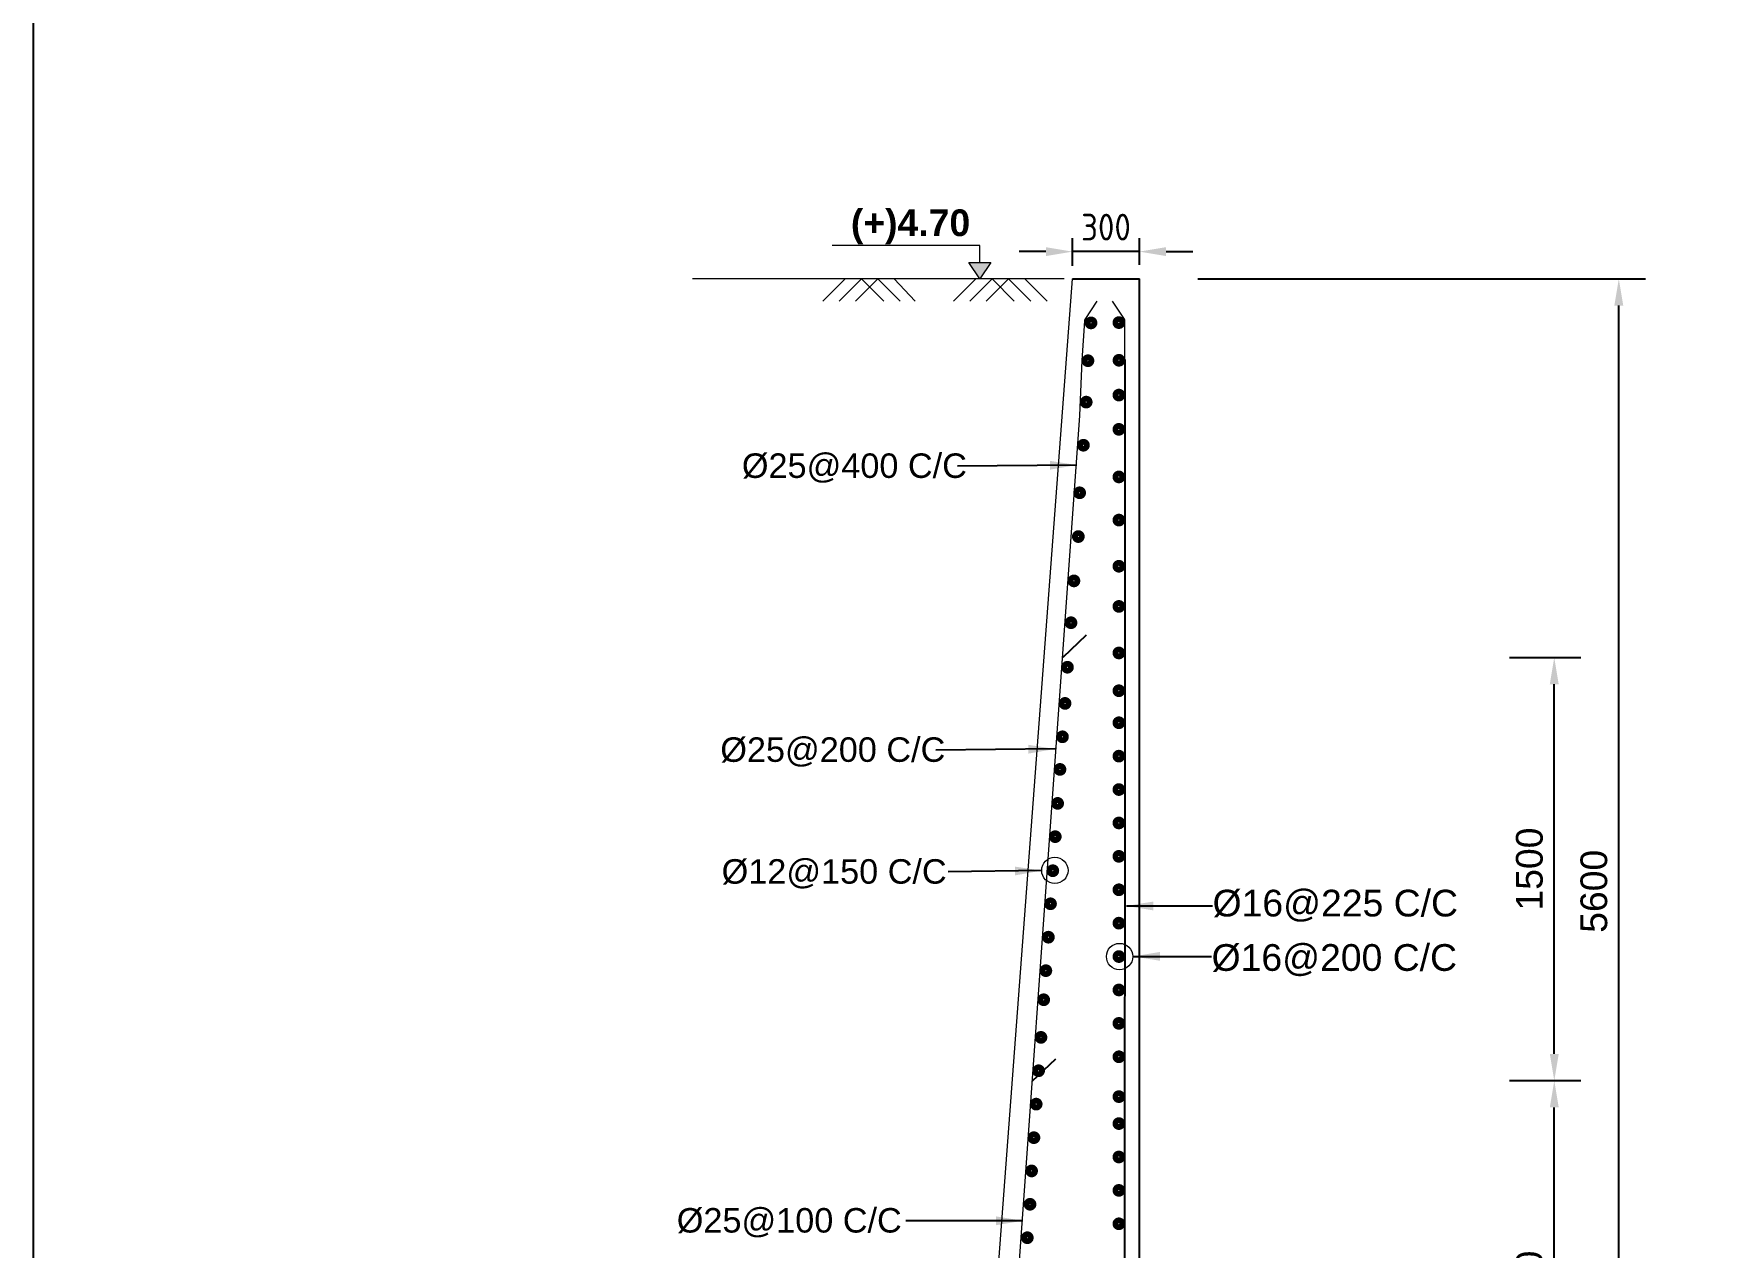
# Model space of a CAD drawing. Extents: x -358915 to 1258323, y -1667244 to -305611.
# Drawn here: x 726841 to 734374, y -1484178 to -1478726 of the extents above; entities that cross this region are included whole.
import ezdxf

# ---------------------------------------------------------------- set-up
doc = ezdxf.new("R2010")
doc.units = 0
doc.header["$LTSCALE"] = 300
doc.header["$MEASUREMENT"] = 0
doc.layers.get('DEFPOINTS').update_dxf_attribs({"linetype": 'CONTINUOUS'})
for name, color, linetype, lineweight in [('Dim', 7, 'CONTINUOUS', 9), ('HATCH', 252, 'CONTINUOUS', 5), ('ROD', 1, 'CONTINUOUS', 30)]:
    doc.layers.add(name, color=color, linetype=linetype, lineweight=lineweight)
for name, color, linetype in [('LINE', 7, 'CONTINUOUS'), ('REINF.', 1, 'CONTINUOUS'), ('TXT', 7, 'CONTINUOUS')]:
    doc.layers.add(name, color=color, linetype=linetype)
doc.styles.add('Arial', font='arial.ttf')
doc.styles.add('DIM', font='isocp3.shx')
doc.dimstyles.new('dim_60', dxfattribs={"dimtxt": 120, "dimasz": 120, "dimexe": 60, "dimexo": 60, "dimgap": 50, "dimtad": 1, "dimdec": 0, "dimzin": 0, "dimdsep": 46, "dimtxsty": 'DIM', "dimcen": 0.09, "dimclrd": 5, "dimclre": 5, "dimclrt": 7, "dimadec": 0, "dimazin": 0, "dimtfac": 1, "dimtdec": 0, "dimtmove": 0, "dimatfit": 3, "dimfxl": 1, "dimtolj": 1, "dimtzin": 0, "dimarcsym": 0})

# ---------------------------------------------------------------- blocks, each defined once
blk = doc.blocks.new('*D1468')
at = {"layer": 'DEFPOINTS', "color": 0, "ltscale": 50, "transparency": 16777216}
for p in [(731505.9, -1479705.7), (731805.9, -1479825.4), (731505.9, -1479829.9)]:
    blk.add_point(p, dxfattribs=at)
at = {"layer": 'Dim', "color": 5, "lineweight": -2, "ltscale": 50, "transparency": 16777216}
for p, q in [((731505.9, -1479769.9), (731505.9, -1479645.7)), ((731805.9, -1479765.4), (731805.9, -1479645.7)), ((731385.9, -1479705.7), (731265.9, -1479705.7)), ((731805.9, -1479705.7), (731505.9, -1479705.7)), ((731925.9, -1479705.7), (732045.9, -1479705.7))]:
    blk.add_line(p, q, dxfattribs=at)
at = {"layer": 'Dim', "color": 5, "ltscale": 50, "transparency": 16777216}
for points in [[(731385.9, -1479685.7), (731385.9, -1479725.7), (731505.9, -1479705.7)], [(731925.9, -1479685.7), (731925.9, -1479725.7), (731805.9, -1479705.7)]]:
    blk.add_solid(points, dxfattribs=at)
at = {"layer": 'Dim', "color": 7, "ltscale": 50, "transparency": 16777216, "insert": (731655.9, -1479595.7), "char_height": 120, "attachment_point": 5, "style": 'DIM'}
blk.add_mtext('\\A1;300', dxfattribs=at)
blk = doc.blocks.new('*D1471')
at = {"layer": 'DEFPOINTS', "color": 0, "ltscale": 500, "transparency": 16777216}
for p in [(732008.7, -1479828.1), (733958.3, -1479828.1), (733508.7, -1485328.5)]:
    blk.add_point(p, dxfattribs=at)
at = {"layer": 'Dim', "color": 5, "lineweight": -2, "ltscale": 500, "transparency": 16777216}
for p, q in [((732068.7, -1479828.1), (734078.3, -1479828.1)), ((733958.3, -1485208.5), (733958.3, -1479948.1)), ((733568.7, -1485328.5), (734078.3, -1485328.5))]:
    blk.add_line(p, q, dxfattribs=at)
at = {"layer": 'Dim', "color": 5, "ltscale": 500, "transparency": 16777216}
for points in [[(733938.3, -1479948.1), (733978.3, -1479948.1), (733958.3, -1479828.1)], [(733938.3, -1485208.5), (733978.3, -1485208.5), (733958.3, -1485328.5)]]:
    blk.add_solid(points, dxfattribs=at)
at = {"layer": 'Dim', "color": 7, "ltscale": 500, "transparency": 16777216, "insert": (733847, -1482578.3), "char_height": 120, "attachment_point": 5, "rotation": 90, "style": 'Arial'}
blk.add_mtext('\\A1;5600', dxfattribs=at)
blk = doc.blocks.new('*D1481')
at = {"layer": 'DEFPOINTS', "color": 0, "ltscale": 500, "transparency": 16777216}
for p in [(733408, -1483428.5), (733668.6, -1483428.5), (733508.7, -1485328.5)]:
    blk.add_point(p, dxfattribs=at)
at = {"layer": 'Dim', "color": 5, "lineweight": -2, "ltscale": 500, "transparency": 16777216}
for p, q in [((733468, -1483428.5), (733788.6, -1483428.5)), ((733668.6, -1485208.5), (733668.6, -1483548.5)), ((733568.7, -1485328.5), (733788.6, -1485328.5))]:
    blk.add_line(p, q, dxfattribs=at)
at = {"layer": 'Dim', "color": 5, "ltscale": 500, "transparency": 16777216}
for points in [[(733648.6, -1483548.5), (733688.6, -1483548.5), (733668.6, -1483428.5)], [(733648.6, -1485208.5), (733688.6, -1485208.5), (733668.6, -1485328.5)]]:
    blk.add_solid(points, dxfattribs=at)
at = {"layer": 'Dim', "color": 7, "ltscale": 500, "transparency": 16777216, "insert": (733557.4, -1484378.5), "char_height": 120, "attachment_point": 5, "rotation": 90, "style": 'Arial'}
blk.add_mtext('\\A1;1500', dxfattribs=at)
blk = doc.blocks.new('*D1467')
at = {"layer": 'DEFPOINTS', "color": 0, "ltscale": 500, "transparency": 16777216}
for p in [(733408, -1481528.5), (733668.6, -1481528.5), (733508.7, -1483428.5)]:
    blk.add_point(p, dxfattribs=at)
at = {"layer": 'Dim', "color": 5, "lineweight": -2, "ltscale": 500, "transparency": 16777216}
for p, q in [((733468, -1481528.5), (733788.6, -1481528.5)), ((733668.6, -1483308.5), (733668.6, -1481648.5)), ((733568.7, -1483428.5), (733788.6, -1483428.5))]:
    blk.add_line(p, q, dxfattribs=at)
at = {"layer": 'Dim', "color": 5, "ltscale": 500, "transparency": 16777216}
for points in [[(733648.6, -1481648.5), (733688.6, -1481648.5), (733668.6, -1481528.5)], [(733648.6, -1483308.5), (733688.6, -1483308.5), (733668.6, -1483428.5)]]:
    blk.add_solid(points, dxfattribs=at)
at = {"layer": 'Dim', "color": 7, "ltscale": 500, "transparency": 16777216, "insert": (733557.4, -1482478.5), "char_height": 120, "attachment_point": 5, "rotation": 90, "style": 'Arial'}
blk.add_mtext('\\A1;1500', dxfattribs=at)

msp = doc.modelspace()

# ---------------------------------------------------------------- hatches: boundary and pattern name
at = {"layer": 'Dim', "ltscale": 500}
h = msp.add_hatch(color=15, dxfattribs=at)
h.dxf.hatch_style = 1
h.paths.add_polyline_path([(731089.6, -1479754.2), (731139.3, -1479754.2), (731089.6, -1479828.1)])
h.paths.add_polyline_path([(731039.9, -1479754.2), (731089.6, -1479754.2), (731089.6, -1479828.1)])

# ---------------------------------------------------------------- linework, layer by layer
at = {"layer": 'Dim', "ltscale": 50}
msp.add_line((731462.1, -1479828.1), (729799.9, -1479828.1), dxfattribs=at)
at = {"layer": 'Dim', "ltscale": 500}
msp.add_lwpolyline([(731089.6, -1479754.2), (731089.6, -1479678.3), (730427, -1479678.3)], dxfattribs=at)
msp.add_lwpolyline([(731089.6, -1479828.1), (731039.9, -1479754.2), (731139.3, -1479754.2)], close=True, dxfattribs=at)
at = {"layer": 'Dim'}
for centre in [(731426.4, -1482484.4), (731717, -1482871.3)]:
    msp.add_circle(centre, 59.1, dxfattribs=at)
at = {"layer": 'HATCH', "color": 8, "lineweight": 15}
msp.add_line((731467.5, -1479828.1), (730355.6, -1479828.1), dxfattribs=at)
at = {"layer": 'HATCH', "lineweight": 15}
for points in [[(730484.6, -1479828.1), (730384.7, -1479928)], [(730558.1, -1479828.1), (730458.2, -1479928)], [(730631.6, -1479828.1), (730531.8, -1479928)], [(730558.1, -1479828.1), (730658, -1479928)], [(730631.6, -1479828.1), (730731.5, -1479928)], [(730705.2, -1479828.1), (730799.9, -1479928)], [(731071, -1479828.1), (730971.2, -1479928)], [(731144.5, -1479828.1), (731044.7, -1479928)], [(731218.1, -1479828.1), (731118.2, -1479928)], [(731144.5, -1479828.1), (731244.4, -1479928)], [(731218.1, -1479828.1), (731317.9, -1479928)], [(731291.6, -1479828.1), (731391.5, -1479928)]]:
    msp.add_lwpolyline(points, dxfattribs=at)
at = {"layer": 'LINE', "lineweight": 15}
msp.add_line((731105.9, -1485163.8), (731505.9, -1479828.1), dxfattribs=at)
at = {"layer": 'LINE'}
for p in [(731505.9, -1479828.1), (731805.9, -1485328.5)]:
    msp.add_line(p, (731805.9, -1479828.1), dxfattribs=at)
msp.add_lwpolyline([(755693.4, -1489454.2), (726841.1, -1489454.2), (726841.1, -1469051.5), (755693.4, -1469051.5)], close=True, dxfattribs=at)
at = {"layer": 'REINF.', "lineweight": 15}
for points in [[(731614.6, -1479927.7), (731560.8, -1480010, 0.128674), (731558.9, -1480015.8), (731546.9, -1480194.1), (731536.7, -1480441.8), (731146.8, -1485913.8, -0.397986), (731121.9, -1485937.4), (730963.3, -1485937.4)], [(731740.8, -1480190.7), (731740.8, -1480016.2, 0.145837), (731738.8, -1480009.6), (731685.2, -1479927.7)]]:
    msp.add_lwpolyline(points, format="xyb", dxfattribs=at)
at = {"layer": 'REINF.'}
msp.add_lwpolyline([(731740.8, -1480190.7), (731738.4, -1485911.8, 0.414214), (731768.4, -1485941.8), (731942.4, -1485941.8), (731971.8, -1485904.2)], format="xyb", dxfattribs=at)
for points in [[(731463.8, -1481526.3), (731569.1, -1481426.1)], [(731325.2, -1483430.9), (731430.5, -1483330.7)]]:
    msp.add_lwpolyline(points, dxfattribs=at)
at = {"layer": 'ROD', "const_width": 30.7}
for points in [[(731601.5, -1480021.9, -1), (731576.2, -1480029.5, -1)], [(731726.3, -1480020.3, -1), (731701.3, -1480028.6, -1)], [(731587.7, -1480191.8, -1), (731562.4, -1480199.4, -1)], [(731726.7, -1480189.4, -1), (731701.7, -1480197.7, -1)], [(731579.8, -1480377.7, -1), (731554.5, -1480385.3, -1)], [(731726.3, -1480345.8, -1), (731701.3, -1480354.1, -1)], [(731726.3, -1480499.7, -1), (731701.3, -1480508, -1)], [(731567.4, -1480571.3, -1), (731542.1, -1480578.9, -1)], [(731726.3, -1480713.3, -1), (731701.3, -1480721.6, -1)], [(731550.3, -1480784.9, -1), (731525, -1480792.5, -1)], [(731726.3, -1480907.1, -1), (731701.3, -1480915.4, -1)], [(731544.5, -1480981.5, -1), (731519.2, -1480989.1, -1)], [(731726.3, -1481114.4, -1), (731701.3, -1481122.7, -1)], [(731524.7, -1481180.5, -1), (731499.4, -1481188.1, -1)], [(731726.3, -1481294.8, -1), (731701.3, -1481303.1, -1)], [(731511.5, -1481368.4, -1), (731486.2, -1481376, -1)], [(731726.3, -1481503.8, -1), (731701.3, -1481512.1, -1)], [(731495.6, -1481568.2, -1), (731470.3, -1481575.8, -1)], [(731484.8, -1481730.7, -1), (731459.5, -1481738.3, -1)], [(731726.3, -1481673.4, -1), (731701.3, -1481681.8, -1)], [(731473.2, -1481880.7, -1), (731447.9, -1481888.3, -1)], [(731726.3, -1481817.2, -1), (731701.3, -1481825.5, -1)], [(731462, -1482027.1, -1), (731436.7, -1482034.7, -1)], [(731726.3, -1481967.2, -1), (731701.3, -1481975.5, -1)], [(731451.5, -1482179.7, -1), (731426.2, -1482187.3, -1)], [(731726.3, -1482117.2, -1), (731701.3, -1482125.5, -1)], [(731440.9, -1482329.1, -1), (731415.6, -1482336.7, -1)], [(731726.3, -1482267.2, -1), (731701.3, -1482275.5, -1)], [(731429.9, -1482482.1, -1), (731404.6, -1482489.7, -1)], [(731726.3, -1482417.2, -1), (731701.3, -1482425.5, -1)], [(731419.5, -1482630.5, -1), (731394.2, -1482638.1, -1)], [(731726.3, -1482567.2, -1), (731701.3, -1482575.5, -1)], [(731410, -1482780.5, -1), (731384.7, -1482788.1, -1)], [(731726.3, -1482717.2, -1), (731701.3, -1482725.5, -1)], [(731398.6, -1482931, -1), (731373.3, -1482938.6, -1)], [(731726.3, -1482867.2, -1), (731701.3, -1482875.5, -1)], [(731388.9, -1483061.5, -1), (731363.7, -1483069.1, -1)], [(731726.3, -1483017.2, -1), (731701.3, -1483025.5, -1)], [(731376.8, -1483230.3, -1), (731351.5, -1483237.9, -1)], [(731726.3, -1483167.2, -1), (731701.3, -1483175.5, -1)], [(731366, -1483380.3, -1), (731340.8, -1483387.9, -1)], [(731726.3, -1483317.2, -1), (731701.3, -1483325.5, -1)], [(731355.2, -1483530.2, -1), (731329.9, -1483537.9, -1)], [(731726.3, -1483496.2, -1), (731701.3, -1483504.5, -1)], [(731726.3, -1483617.2, -1), (731701.3, -1483625.5, -1)], [(731345.1, -1483680.8, -1), (731319.8, -1483688.4, -1)], [(731726.3, -1483767.2, -1), (731701.3, -1483775.5, -1)], [(731334.6, -1483830.2, -1), (731309.3, -1483837.8, -1)], [(731726.3, -1483917.2, -1), (731701.3, -1483925.5, -1)], [(731327.5, -1483980.1, -1), (731302.2, -1483987.7, -1)], [(731726.3, -1484067.2, -1), (731701.3, -1484075.5, -1)], [(731315.4, -1484130.1, -1), (731290.1, -1484137.7, -1)]]:
    msp.add_lwpolyline(points, format="xyb", close=True, dxfattribs=at)

# ---------------------------------------------------------------- texts
at = {"layer": 'TXT', "color": 0, "insert": (730778.5, -1479594.1), "char_height": 120, "width": 676.664, "attachment_point": 5, "style": 'Arial'}
msp.add_mtext('{\\fArial|b1|i0|c0|p34;\\C6;(+)4.70}', dxfattribs=at)
at = {"layer": 'TXT', "color": 0, "style": 'Arial'}
for s, insert, char_height, attachment_point in [('%%C25@400 C/C', (731031.4, -1480677.9), 110, 6), ('%%C25@200 C/C', (730934.5, -1481953), 110, 6), ('%%C12@150 C/C', (730940.5, -1482500.1), 110, 6), ('%%C16@225 C/C', (732134.5, -1482643.3), 120, 4), ('%%C16@200 C/C', (732130.1, -1482887.6), 120, 4), ('%%C25@100 C/C ', (729728.9, -1484066.8), 110, 4)]:
    msp.add_mtext(s, dxfattribs=dict(at, insert=insert, char_height=char_height, attachment_point=attachment_point))

# ---------------------------------------------------------------- dimensions: what is measured, and where the dimension line sits
at = {"layer": 'Dim', "ltscale": 50}
dim = msp.add_linear_dim(base=(731505.9, -1479705.7), p1=(731805.9, -1479825.4), p2=(731505.9, -1479829.9), angle=0, dimstyle='dim_60', dxfattribs=at)
dim.commit()
dim.dimension.update_dxf_attribs({"geometry": '*D1468', "text_midpoint": (731655.9, -1479705.7), "dimtype": 160})
at = {"layer": 'Dim', "ltscale": 500}
for base, p1, p2, text, picture, middle in [((733958.3, -1479828.1), (733508.7, -1485328.5), (732008.7, -1479828.1), '5600', '*D1471', (733847, -1482578.3)), ((733668.6, -1481528.5), (733508.7, -1483428.5), (733408, -1481528.5), '1500', '*D1467', (733557.4, -1482478.5)), ((733668.6, -1483428.5), (733508.7, -1485328.5), (733408, -1483428.5), '1500', '*D1481', (733557.4, -1484378.5))]:
    dim = msp.add_linear_dim(base=base, p1=p1, p2=p2, angle=90, text=text, dimstyle='dim_60', override={"dimexe": 120, "dimtxsty": 'Arial', "dimfxl": 120}, dxfattribs=at)
    dim.commit()
    dim.dimension.update_dxf_attribs({"geometry": picture, "text_midpoint": middle})

# ---------------------------------------------------------------- leaders
at = {"layer": 'LINE'}
for points in [[(731524.4, -1480664), (730989.1, -1480668.7)], [(731427.6, -1481939.1), (730892.2, -1481943.8)], [(731367.3, -1482485.5), (730947.8, -1482490.9)], [(731747.9, -1482644.1), (732134.5, -1482644.1)], [(731778, -1482870.5), (732130.1, -1482870.5)], [(731282.7, -1484057.9), (730756.7, -1484058)]]:
    msp.add_leader(points, dimstyle='dim_60', dxfattribs=at)

doc.saveas('drawing.dxf')
